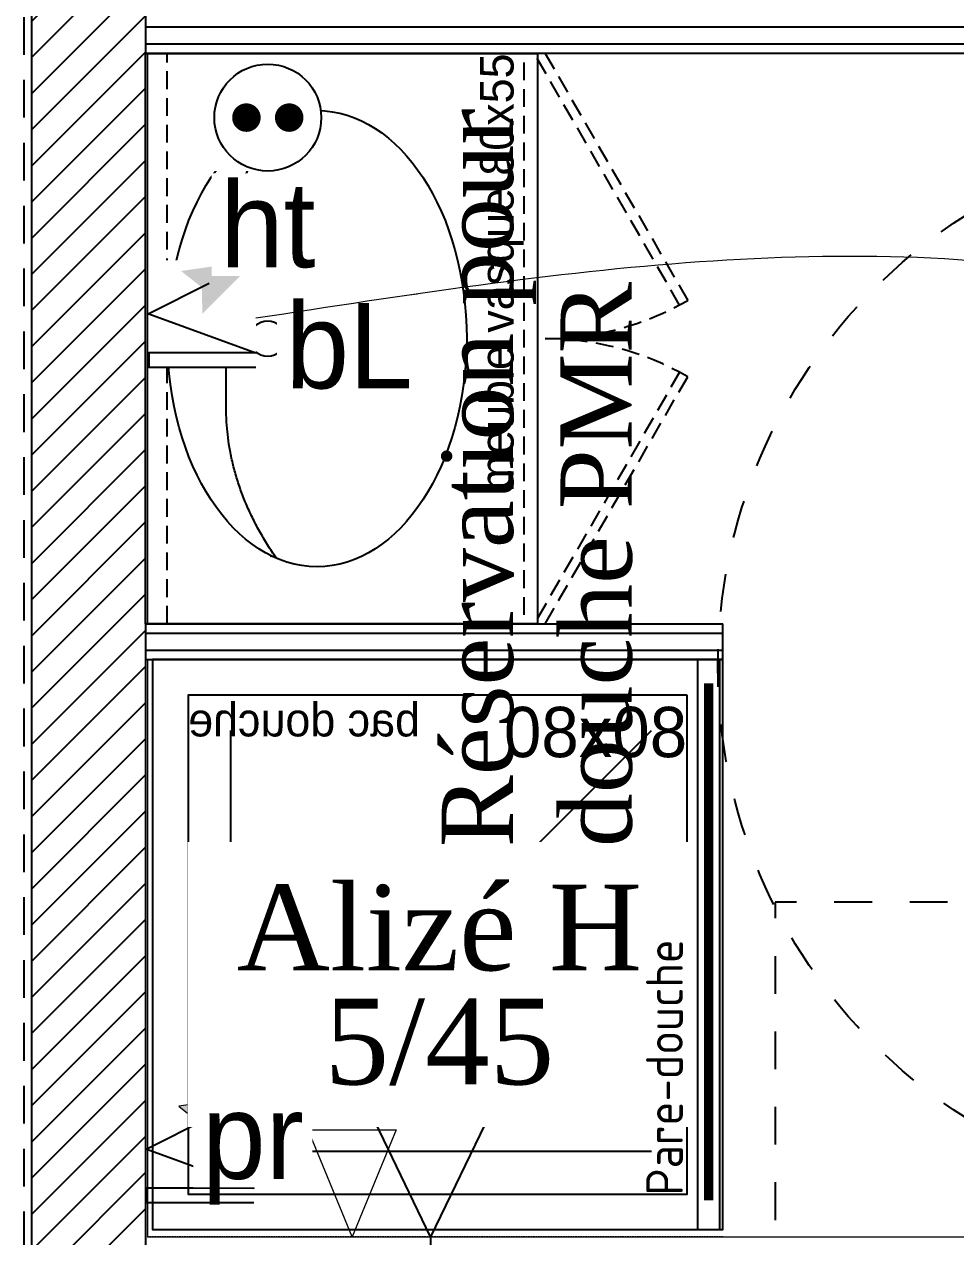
# Model space of a CAD drawing. Header units: centimetres. Extents: x -58072 to 12532, y -30603 to 6224.
# Drawn here: x 9811.5 to 9942.2, y 4398.4 to 4568.5 of the extents above; entities that cross this region are included whole.
import ezdxf

# ---------------------------------------------------------------- set-up
doc = ezdxf.new("R2010")
doc.units = ezdxf.units.CM
for name, pattern in [('Style de ligne -1', [0.41664, 0.20828, -0.20836]), ('Style de ligne -11', [0.347222, 0.20828, -0.138942]), ('Style de ligne -13', [0.147638, 0.098425, -0.049213]), ('Style de ligne -5', [0.20828, 0.069425, -0.138855]), ('VW-01', [0.41656, 0.20828, -0.20828])]:
    doc.linetypes.add(name, pattern=pattern)
for name, color, linetype in [('B Aménagement intérieur', 252, 'Continuous'), ('B BATI-équipement-sanitaires', 252, 'Continuous'), ('B faience', 252, 'Style de ligne -11'), ('B GÈnÈral_Hatch', 252, 'Continuous'), ('B Général', 252, 'Continuous'), ('C ANNOTATIONS-PMR', 252, 'Style de ligne -5'), ('C ANNOTATIONS-prestations', 252, 'Continuous'), ('D SURFACES-shab', 252, 'Continuous'), ('F REMPLISSAGE-vert clair', 252, 'Continuous'), ('F REMPLISSAGE-vert foncé', 252, 'Continuous'), ('prlm-MOD', 7, 'Continuous'), ('prlm-MOD-PB', 123, 'Continuous'), ('prlm-VMC', 93, 'Continuous')]:
    doc.layers.add(name, color=color, linetype=linetype)
doc.layers.add('prlm-ELEC-CFO', color=1, linetype='Continuous', lineweight=25)
doc.styles.add('Eurostile', font='Eurosti.TTF')
doc.styles.add('prlm-elec-cfo', font='comic.ttf', dxfattribs={"height": 12})
doc.styles.add('prlm-vmc', font='pala.ttf', dxfattribs={"height": 14})
doc.styles.get("Standard").update_dxf_attribs({"font": 'isocp.shx', "height": 12})

# ---------------------------------------------------------------- blocks, each defined once
blk = doc.blocks.new('A 60.Groupe-7-1')
at = {"layer": 'B Général', "linetype": 'Style de ligne -11', "ltscale": 25.4}
blk.add_line((2145.67, -1173.93), (2145.67, 946.07), dxfattribs=at)
blk = doc.blocks.new('B 60.WC-plan-PMR')
at = {"layer": 'B Général', "linetype": 'Style de ligne -1', "ltscale": 25.4, "flags": 128}
blk.add_lwpolyline([(-114.5, 112.5), (15.5, 112.5), (15.5, 32.5), (-114.5, 32.5)], close=True, dxfattribs=at)
blk = doc.blocks.new('B 60.VMC')
at = {"layer": 'B Général', "linetype": 'Style de ligne -1', "ltscale": 25.4}
blk.add_line((0, 10.77), (0, 17), dxfattribs=at)
at = {"layer": 'B Général', "linetype": 'Continuous', "flags": 128}
blk.add_lwpolyline([(0, 10.77), (-8.34, -6.52), (8.34, -6.52)], close=True, dxfattribs=at)
at = {"layer": 'C ANNOTATIONS-prestations', "insert": (-7.15, -7.39), "char_height": 4.704, "attachment_point": 1, "line_spacing_factor": 0.894578, "style": 'Eurostile'}
blk.add_mtext('VMC', dxfattribs=at)
blk = doc.blocks.new('B 60.Groupe-3-1')
at = {"layer": 'B Général', "linetype": 'Continuous'}
for centre, major_axis, ratio in [((0, -24.07), (32, 0), 0.65625), ((0, -6.97), (1.5, 0), 1), ((0, -17.15), (2.5, 0), 1)]:
    blk.add_ellipse(centre, major_axis=major_axis, ratio=ratio, dxfattribs=at)
for points in [[(-30.82, -18.37), (-20.7, -11.37), (-9.74, -11.32), (-4.71, -11.3), (0, -11.3)], [(30.82, -18.37), (20.7, -11.37), (9.74, -11.32), (4.71, -11.3), (0, -11.3)]]:
    blk.add_open_spline(points, degree=2, knots=[0, 0, 0, 1, 1, 2, 2, 2], dxfattribs=at)
blk.add_open_spline([(-30.45, -17.59), (-30.5, -17.61), (-30.55, -17.64)], degree=2, dxfattribs=at)
blk = doc.blocks.new('B 60.meuble vasque 80x60')
at = {"layer": 'B BATI-équipement-sanitaires', "linetype": 'Style de ligne -13', "ltscale": 25.4, "flags": 128}
for points in [[(-40, -3.07), (40, -3.07), (40, -53.07), (-40, -53.07)], [(-40, -56.07), (-5.36, -76.07), (-4.71, -74.94), (-39.35, -54.94)], [(40, -56.07), (5.36, -76.07), (4.71, -74.94), (39.35, -54.94)]]:
    blk.add_lwpolyline(points, close=True, dxfattribs=at)
at = {"layer": 'B BATI-équipement-sanitaires', "linetype": 'Style de ligne -13', "ltscale": 25.4}
for centre, start, end in [((-40, -56.07), 330, 0), ((40, -56.07), 180, 210)]:
    blk.add_arc(centre, 40, start, end, dxfattribs=at)
at = {"layer": 'B Général', "flags": 128}
blk.add_lwpolyline([(-40, 0), (40, 0), (40, -55), (-40, -55)], close=True, dxfattribs=at)
at = {"layer": 'B Général'}
blk.add_blockref('B 60.Groupe-3-1', (0, 0), dxfattribs=at)
at = {"layer": 'C ANNOTATIONS-prestations', "insert": (40, -53.07), "char_height": 4.7037, "width": 80, "attachment_point": 9, "line_spacing_factor": 0.894578, "style": 'Eurostile'}
blk.add_mtext('meuble vasque 80x55', dxfattribs=at)
blk = doc.blocks.new('B 60.Bac douche 80.80')
at = {"layer": 'B faience', "lineweight": 18, "flags": 128}
blk.add_lwpolyline([(-41, -40), (40, -40), (40, 41)], dxfattribs=at)
at = {"layer": 'B Général', "linetype": 'Continuous'}
for p, q in [((25.5, -25.5), (-31, 31)), ((28, -24.46), (28, 31)), ((24.46, -28), (-31, -28))]:
    blk.add_line(p, q, dxfattribs=at)
at = {"layer": 'B Général', "linetype": 'Continuous', "flags": 128}
for points in [[(-41, 41), (39, 41), (39, -39), (-41, -39)], [(-36, 36), (34, 36), (34, -34), (-36, -34)]]:
    blk.add_lwpolyline(points, close=True, dxfattribs=at)
at = {"layer": 'B Général', "linetype": 'Continuous'}
blk.add_circle((28, -28), 3.54, dxfattribs=at)
at = {"layer": 'B Général', "insert": (-36, 30.76), "char_height": 7.056, "width": 35, "attachment_point": 4, "line_spacing_factor": 0.894578, "style": 'Eurostile'}
blk.add_mtext('80x80', dxfattribs=at)
at = {"layer": 'C ANNOTATIONS-prestations', "insert": (34, 32.51), "char_height": 4.7037, "width": 70, "attachment_point": 6, "line_spacing_factor": 0.894578, "style": 'Eurostile'}
blk.add_mtext('bac douche ', dxfattribs=at)
blk = doc.blocks.new('B 60.Rond 150_PMR')
at = {"layer": 'B Général', "linetype": 'VW-01', "ltscale": 25.4}
blk.add_circle((0, 0), 75, dxfattribs=at)
blk = doc.blocks.new('B 60.T2 S307 (2D)')
at = {"layer": 'B Général', "linetype": 'Continuous'}
for p, q in [((-131.26, -27.48), (-361.57, -27.48)), ((-361.57, -107.5), (-280.57, -107.5)), ((-280.57, -112.5), (-280.57, -107.5)), ((-361.57, -112.5), (-280.57, -112.5))]:
    blk.add_line(p, q, dxfattribs=at)
at = {"layer": 'D SURFACES-shab', "lineweight": 18, "flags": 128}
blk.add_lwpolyline([(-361.26, -112.48), (-361.26, -193.48), (-131.26, -193.48), (-131.26, -27.48), (-361.26, -27.48), (-361.26, -107.48), (-280.57, -107.5), (-280.57, -112.5)], close=True, dxfattribs=at)
at = {"layer": 'F REMPLISSAGE-vert clair'}
for p, q in [((-127.56, -23.78), (-361.57, -23.78)), ((-129.96, -26.18), (-361.57, -26.18)), ((-361.57, -108.8), (-280.57, -108.8)), ((-361.57, -111.2), (-280.57, -111.2))]:
    blk.add_line(p, q, dxfattribs=at)
at = {"layer": 'F REMPLISSAGE-vert foncé'}
for p, q in [((-127.56, -23.78), (-361.57, -23.78)), ((-129.96, -26.18), (-361.57, -26.18)), ((-361.57, -108.8), (-280.57, -108.8)), ((-361.57, -111.2), (-280.57, -111.2))]:
    blk.add_line(p, q, dxfattribs=at)
at = {"layer": 'F REMPLISSAGE-vert foncé', "linetype": 'Continuous'}
for p, q in [((-131.26, -27.48), (-361.57, -27.48)), ((-361.57, -107.5), (-280.57, -107.5)), ((-361.57, -112.5), (-280.57, -112.5))]:
    blk.add_line(p, q, dxfattribs=at)
at = {"layer": 'B Général', "rotation": 90}
blk.add_blockref('B 60.meuble vasque 80x60', (-361.57, -67.48), dxfattribs=at)
at = {"layer": 'B Général', "xscale": -1}
for name, p in [('B 60.Bac douche 80.80', (-321.57, -153.48)), ('B 60.WC-plan-PMR', (-257.73, -259.02))]:
    blk.add_blockref(name, p, dxfattribs=at)
at = {"layer": 'B Général', "xscale": -1, "rotation": 180}
blk.add_blockref('B 60.VMC', (-321.57, -182.71), dxfattribs=at)
at = {"layer": 'C ANNOTATIONS-PMR', "ltscale": 25.4, "rotation": 90}
blk.add_blockref('B 60.Rond 150_PMR', (-206.26, -113.48), dxfattribs=at)
blk = doc.blocks.new('B 60.Groupe-44-1')
at = {"layer": 'B Général', "linetype": 'Style de ligne -11', "ltscale": 25.4}
blk.add_line((2145.67, -1173.93), (2145.67, 946.07), dxfattribs=at)
blk = doc.blocks.new('xi.pdch')
at = {"layer": 'prlm-MOD', "color": 0, "linetype": 'ByBlock', "lineweight": -2, "ltscale": 50}
blk.add_lwpolyline([(-32.52, -3.22), (-32.52, -0.19), (47.48, -0.19), (47.48, -3.22)], close=True, dxfattribs=at)
at = {"layer": 'prlm-MOD', "color": 0, "linetype": 'ByBlock', "lineweight": 5, "ltscale": 50, "const_width": 1.3}
blk.add_lwpolyline([(-28.4, -1.71), (44.13, -1.71), (44.13, -1.71)], dxfattribs=at)
at = {"layer": 'prlm-MOD', "color": 0, "insert": (-27.71, 7.06), "char_height": 5.1497, "width": 137.3149, "attachment_point": 1}
blk.add_mtext('Pare-douche', dxfattribs=at)
blk = doc.blocks.new('xi.be')
at = {"layer": 'prlm-VMC', "color": 0, "linetype": 'ByBlock', "lineweight": 5, "flags": 128}
blk.add_lwpolyline([(-6.17, -15), (6.17, -15), (0, 0)], close=True, dxfattribs=at)
at = {"layer": 'prlm-VMC', "color": 0, "linetype": 'ByBlock', "lineweight": 5}
blk.add_solid([(0, -1), (5.17, -14), (-5.17, -14), (0, -1)], dxfattribs=at)
blk = doc.blocks.new('xi.attdchpmr')
at = {"layer": 'prlm-MOD-PB', "insert": (0, 0), "char_height": 10, "width": 140.3781, "attachment_point": 1, "rotation": 360, "style": 'prlm-vmc'}
blk.add_mtext('Réservation pour douche PMR', dxfattribs=at)
blk = doc.blocks.new('xi.BL')
at = {"color": 0, "lineweight": 5}
blk.add_wipeout([(-7.5, -7.5), (7.5, -7.5), (7.5, 7.5), (-7.5, 7.5)], dxfattribs=at).dxf.layer = 'prlm-ELEC-CFO'
at = {"layer": 'prlm-ELEC-CFO', "lineweight": 5}
blk.add_hatch(color=0, dxfattribs=at).paths.add_polyline_path([(-3, 6), (-0.1, 3.7), (0, 0), (7.5, 7.5)])
at = {"layer": 'prlm-ELEC-CFO', "color": 0}
blk.add_lwpolyline([(0.95, 4.23), (-7.5, 0), (7.5, -5.5), (-7.5, -5.5), (-7.5, -7.5), (7.5, -7.5)], dxfattribs=at)
blk = doc.blocks.new('xi.PCHT')
at = {"color": 0, "lineweight": 5}
blk.add_wipeout([(-7.5, -7.5), (7.5, -7.5), (7.5, 7.5), (-7.5, 7.5)], dxfattribs=at).dxf.layer = 'prlm-ELEC-CFO'
at = {"layer": 'prlm-ELEC-CFO', "color": 0, "linetype": 'ByBlock', "lineweight": 5, "const_width": 2}
for points in [[(-4, 0, 1), (-2, 0, 1)], [(2, 0, 1), (4, 0, 1)]]:
    blk.add_lwpolyline(points, format="xyb", close=True, dxfattribs=at)
at = {"layer": 'prlm-ELEC-CFO', "color": 0, "linetype": 'ByBlock', "lineweight": -2}
blk.add_circle((0, 0), 7.5, dxfattribs=at)
blk = doc.blocks.new('xi.PR')
at = {"layer": 'prlm-ELEC-CFO', "lineweight": 5}
blk.add_hatch(color=0, dxfattribs=at).paths.add_polyline_path([(-3, 6), (-0.1, 3.7), (0, 0), (7.5, 7.5)])
at = {"layer": 'prlm-ELEC-CFO', "color": 0, "lineweight": 5, "flags": 128}
blk.add_lwpolyline([(-3, 6), (-0.1, 3.7), (0, 0), (7.5, 7.5)], close=True, dxfattribs=at)
at = {"layer": 'prlm-ELEC-CFO', "color": 0}
blk.add_lwpolyline([(0.95, 4.23), (-7.5, 0), (7.5, -5.5), (-7.5, -5.5), (-7.5, -7.5), (7.5, -7.5)], dxfattribs=at)

msp = doc.modelspace()

# ---------------------------------------------------------------- hatches: boundary and pattern name
at = {"layer": 'B GÈnÈral_Hatch', "linetype": 'Continuous'}
h = msp.add_hatch(dxfattribs=at)
h.set_pattern_fill('50_BETON', color=256, style=0, pattern_type=2)
h.set_pattern_definition([(45, (0, 0), (2.4253472, -2.6458333), [])])
h.paths.add_polyline_path([(9828.484, 4883.389), (9812.484, 4917.389), (9812.484, 4299.307), (9828.484, 4299.307)])

# ---------------------------------------------------------------- linework, layer by layer
at = {"layer": 'B Général', "linetype": 'Continuous', "lineweight": 18}
for p, q in [((9812.484, 4917.389), (9812.484, 4299.307)), ((9828.484, 4883.389), (9828.484, 4299.307))]:
    msp.add_line(p, q, dxfattribs=at)
at = {"layer": 'B Général', "linetype": 'Continuous'}
for p, q in [((9812.484, 4917.389), (9812.484, 4299.307)), ((9828.484, 4883.389), (9828.484, 4299.307))]:
    msp.add_line(p, q, dxfattribs=at)

# ---------------------------------------------------------------- block references
at = {"layer": 'B Aménagement intérieur'}
msp.add_blockref('B 60.T2 S307 (2D)', (10190.054, 4591.874), dxfattribs=at)
at = {"layer": 'B Général'}
for name in ['B 60.Groupe-44-1', 'A 60.Groupe-7-1']:
    msp.add_blockref(name, (7665.813, 4459.319), dxfattribs=at)
at = {"layer": 'prlm-ELEC-CFO'}
msp.add_blockref('xi.PR', (9836.177, 4410.699), dxfattribs=at)
at = {"layer": 'prlm-MOD', "rotation": 90}
msp.add_blockref('xi.pdch', (9905.791, 4431.887), dxfattribs=at)
at = {"layer": 'prlm-MOD-PB', "rotation": 90}
msp.add_blockref('xi.attdchpmr', (9870.039, 4453.069), dxfattribs=at)
at = {"layer": 'prlm-VMC', "xscale": -1, "rotation": 180}
msp.add_blockref('xi.be', (9857.5, 4398.397), dxfattribs=at)

# ---------------------------------------------------------------- next in the draw order: block references
at = {"layer": 'prlm-ELEC-CFO'}
for name, p in [('xi.PCHT', (9845.652, 4555.397)), ('xi.BL', (9836.484, 4527.884))]:
    msp.add_blockref(name, p, dxfattribs=at)

# ---------------------------------------------------------------- next in the draw order: texts
at = {"layer": 'prlm-ELEC-CFO', "lineweight": 20, "char_height": 12, "attachment_point": 5, "line_spacing_factor": 0.8, "style": 'prlm-elec-cfo', "bg_fill": 3, "box_fill_scale": 1.1, "bg_fill_color": 256, "bg_fill_transparency": 0}
for s, insert in [('bL', (9857.057, 4523.319)), ('pr', (9843.558, 4410.699))]:
    msp.add_mtext(s, dxfattribs=dict(at, insert=insert))

# ---------------------------------------------------------------- next in the draw order: linework, layer by layer
at = {"layer": 'prlm-ELEC-CFO', "lineweight": 13}
msp.add_spline([(10045.519, 4502.764), (9966.718, 4532.327), (9843.984, 4527.238)], degree=3, dxfattribs=at)

# ---------------------------------------------------------------- next in the draw order: texts
at = {"layer": 'prlm-VMC', "ltscale": 25, "insert": (9869.727, 4433.686), "char_height": 12, "width": 58.61474, "attachment_point": 5, "line_spacing_factor": 0.8, "style": 'prlm-vmc', "bg_fill": 2}
msp.add_mtext('Alizé H 5/45', dxfattribs=at)

# ---------------------------------------------------------------- next in the draw order: texts
at = {"layer": 'prlm-ELEC-CFO', "lineweight": 20, "insert": (9845.652, 4540.321), "char_height": 12, "attachment_point": 5, "line_spacing_factor": 0.8, "style": 'prlm-elec-cfo', "bg_fill": 3, "box_fill_scale": 1.1, "bg_fill_color": 256, "bg_fill_transparency": 0}
msp.add_mtext('ht', dxfattribs=at)

doc.saveas('drawing.dxf')
